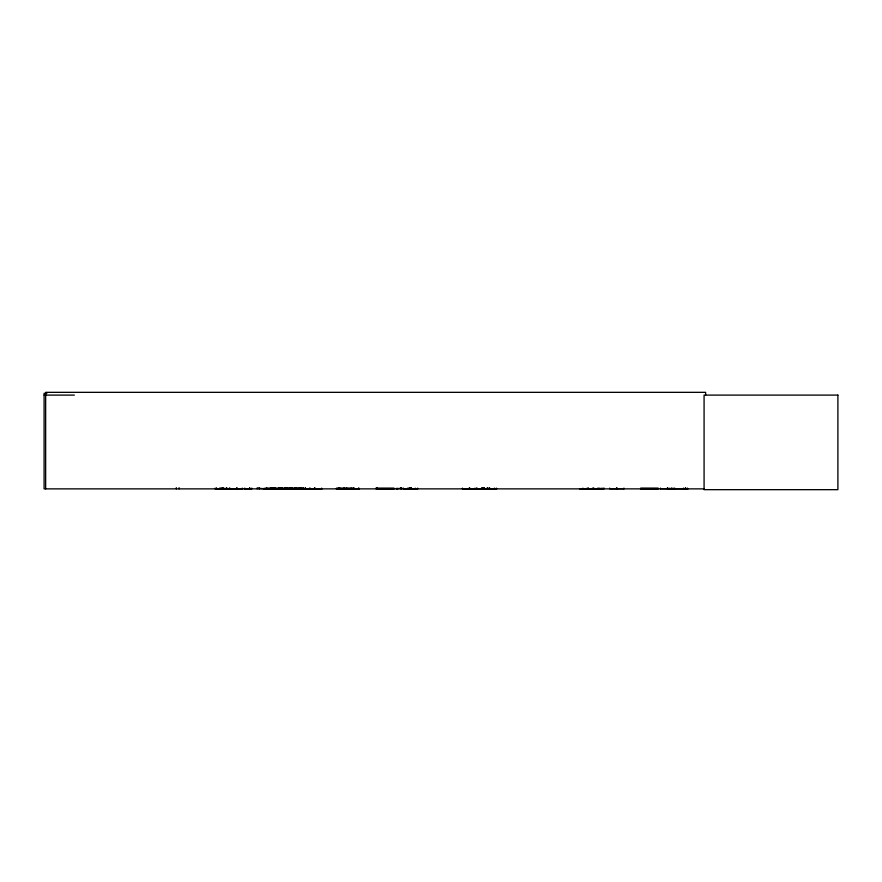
<?xml version="1.0" encoding="UTF-8"?>
<svg xmlns="http://www.w3.org/2000/svg" width="882" height="882" viewBox="0 0 882 882"><rect width="100%" height="100%" fill="white"/><g stroke="black" fill="none" stroke-linecap="round" stroke-linejoin="round"><path stroke-width="1.32" d="M229.375 488.837L229.386 488.088M685.204 488.749L685.237 488.088M229.871 488.749L229.926 488.088M476.699 488.771L476.589 488.088M489.323 488.749L489.245 487.889M338.886 488.749L338.942 488.088M226.498 488.749L226.376 487.691M339.052 488.749L338.997 488.088M244.182 488.771L251.613 488.771M281.81 488.771L281.799 488.088M265.68 488.771L322.073 488.837M272.163 488.771L272.053 487.889M285.944 488.771L285.779 487.889M396.338 488.771L401.751 488.154M401.167 488.771L400.99 487.889M407.947 488.749L407.98 488.154M579.507 488.826L603.994 488.849M580.929 488.826L581.944 488.849M601.778 488.121L601.667 488.849M602.296 488.639L602.538 488.639M583.035 488.849L583.234 488.639M599.826 488.849L599.992 488.121M600.631 488.639L600.763 488.849M242.186 488.771L215.186 488.837L215.197 488.088M487.173 488.771L487.228 488.154M603.729 488.639L604.17 488.121M583.399 488.871L583.84 488.639M216.487 488.771L216.553 488.154M582.859 488.771L582.936 488.154L583.013 488.871M346.571 488.771L346.659 488.154M290.2 488.771L290.046 487.889M290.652 488.771L290.74 488.154M282.262 488.771L282.35 488.154L282.438 488.871M286.297 488.771L286.385 488.154M292.471 488.771L292.559 488.154M673.605 488.771L673.694 488.154L673.793 488.871M46.856 393.328L44.1 393.328L44.1 488.871L704.255 488.871M44.1 395.103L74.353 395.103M265.515 488.253L303.507 488.253M336.472 488.253L354.134 488.253M376.504 488.253L394.166 488.253M640.586 488.253L658.248 488.253M265.482 488.507L303.54 488.507M336.439 488.485L354.167 488.485M376.471 488.507L394.199 488.507M640.553 488.485L658.281 488.507M257.246 488.154L264.798 488.793M336.461 488.815L359.338 488.771M376.482 488.815L394.177 488.815M496.775 488.793L462.4 488.837L462.411 488.088M623.905 488.672L609.716 488.771L609.716 488.088M640.564 488.815L658.259 488.815M660.552 488.672L688.158 488.793M484.317 488.771L484.218 487.889M415.367 488.771L415.268 488.154L415.179 488.871M410.538 488.771L410.45 488.154M300.145 488.771L300.056 488.154L299.935 488.793M295.812 488.771L295.856 487.889M295.316 488.771L295.227 488.154L295.128 488.871M305.602 488.771L305.514 488.154M299.428 488.771L299.34 488.154M285.525 488.749L285.603 487.889M279.594 488.793L279.572 487.889M294.963 488.771L294.875 488.154M287.984 488.771L287.896 488.154M264.302 488.771L264.214 488.154L264.137 488.871M303.276 488.771L303.188 488.154M358.897 488.771L358.809 488.154M593.762 488.771L593.807 488.121M280.807 488.771L280.884 487.889M270.895 488.837L270.851 487.889M588.371 488.771L588.305 488.154M482.575 488.771L482.498 487.889M377.066 488.771L377.011 488.154M496.5 488.771L496.445 488.154L496.401 488.871M279.307 488.771L279.263 488.154M685.887 488.871L685.7 488.154M672.084 488.749L672.04 488.088M280.366 488.672L280.443 487.889M705.633 395.103L705.633 392.336L45.655 392.336L45.655 488.871M687.42 488.088L687.42 488.871M685.667 488.088L685.667 488.871M683.484 488.088L683.484 488.871M674.73 488.088L674.73 488.871M671.61 488.088L671.61 488.871M669.857 488.088L669.857 488.871M667.883 487.889L667.883 488.871M667.387 487.889L667.387 488.871M660.552 488.088L660.552 488.871M623.905 488.088L623.905 488.871M617.058 487.889L617.058 488.871M616.562 487.889L616.562 488.871M603.034 488.088L603.034 488.871M598.845 488.088L598.845 488.871M597.798 488.088L597.798 488.871M593.619 488.088L593.619 488.871M592.428 488.088L592.428 488.871M588.239 488.088L588.239 488.871M587.192 488.088L587.192 488.871M494.449 488.088L494.449 488.871M489.664 487.889L489.664 488.871M489.389 488.088L489.389 488.871M487.746 487.889L487.746 488.871M487.316 487.889L487.283 488.871M484.02 488.088L484.075 488.871M483.788 487.889L483.788 488.871M482.167 487.889L482.211 488.871M481.737 487.889L481.737 488.871M477.052 488.088L477.052 488.871M475.034 488.088L475.034 488.871M469.731 487.889L469.753 488.871M469.246 487.889L469.257 488.871M417.704 488.088L417.704 488.871L403.515 488.837L403.526 488.088M411.365 487.889L411.365 488.871M411.199 487.889L411.199 488.871M410.847 487.889L410.869 488.871M410.362 487.889L410.351 488.871M409.998 487.691L409.998 488.871M409.7 487.889L409.7 488.871M408.168 488.088L408.079 488.871M401.839 488.088L401.839 488.871M400.825 487.889L400.825 488.871M397.01 488.088L397.01 488.871M376.967 488.088L376.923 488.871M376.151 487.889L376.151 488.871M358.731 488.088L358.731 488.871M353.737 487.889L353.737 488.871M353.473 487.889L353.473 488.871M351.146 488.088L351.146 488.871M346.736 488.088L346.736 488.871M344.41 487.889L344.41 488.871M344.145 487.889L344.145 488.871M339.757 487.889L339.757 488.871M339.162 488.088L339.162 488.871M321.687 488.088L321.687 488.871M314.951 487.889L314.951 488.871M314.521 487.889L314.521 488.871M310.199 488.088L310.199 488.871M305.415 487.889L305.426 488.871M305.161 487.889L305.161 488.871M303.11 488.088L303.11 488.871M301.027 487.889L301.027 488.871M300.806 487.889L300.806 488.871M299.252 488.088L299.252 488.871M297.918 488.088L297.918 488.871M296.154 487.889L296.154 488.871M295.977 487.889L295.977 488.871M295.613 487.889L295.613 488.871M294.786 488.088L294.786 488.871M292.648 488.088L292.648 488.871M291.093 487.889L291.093 488.871M290.873 487.889L290.817 488.871M289.803 487.889L289.803 488.871M287.808 488.088L287.808 488.871M286.628 488.088L286.628 488.871M286.474 488.088L286.474 488.871M285.415 488.088L285.415 488.871M280.663 487.889L280.663 488.871M280.2 487.889L280.2 488.871M279.142 487.889L279.142 488.871M278.933 488.088L278.933 488.871M275.46 488.088L275.46 488.871M274.368 487.889L274.368 488.871M274.015 487.889L274.015 488.871M273.663 487.691L273.663 488.871M272.803 488.088L272.803 488.871M272.483 487.889L272.483 488.871L272.406 488.088M271.072 487.889L271.072 488.871M270.333 488.088L270.333 488.871M266.86 488.088L266.86 488.871M266.32 488.088L266.32 488.871M259.396 487.889L259.396 488.871M259.154 487.889L259.154 488.871M257.158 488.088L257.158 488.871M251.789 488.088L251.789 488.871M249.793 487.889L249.793 488.871M249.551 487.889L249.551 488.871M244.81 488.088L244.81 488.871M242.274 488.088L242.274 488.871M237.093 487.889L237.093 488.871M236.663 487.889L236.663 488.871M226.972 488.088L226.972 488.871M226.597 488.088L226.597 488.871M224.028 488.088L224.028 488.871M223.278 488.088L223.278 488.871M222.903 487.889L222.903 488.871M222.529 487.889L222.473 488.871M222.032 487.889L222.055 488.871M220.875 487.691L220.875 488.871M219.475 488.088L219.475 488.871M216.63 488.088L216.63 488.871M179.101 487.691L179.101 488.871M176.334 487.691L176.334 488.871M284.71 488.672L284.754 488.088L284.71 488.672M837.9 395.103L704.079 395.103L704.079 489.664L837.9 489.664L837.9 395.103M309.439 488.771L309.395 488.154L309.339 488.871"/></g></svg>
